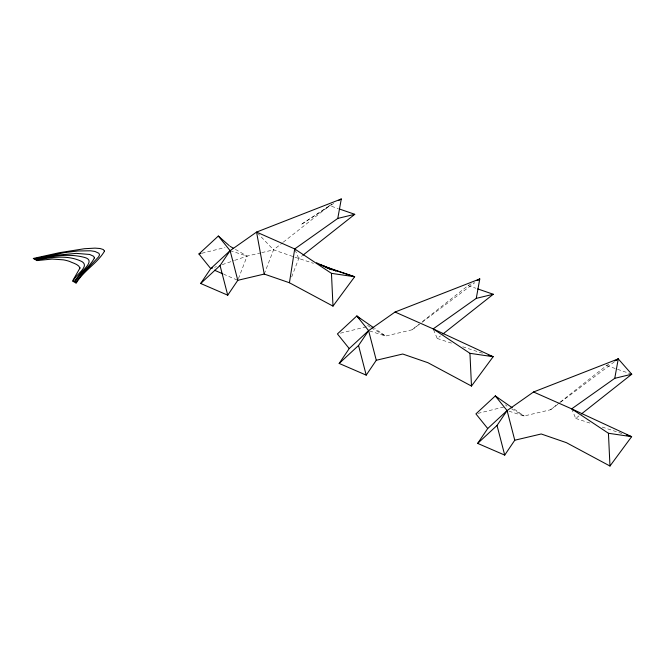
<?xml version="1.0" encoding="UTF-8"?>
<svg xmlns="http://www.w3.org/2000/svg" width="665" height="665" viewBox="0 0 665 665"><rect width="100%" height="100%" fill="white"/><g stroke="black" fill="none" stroke-linecap="round" stroke-linejoin="round"><path stroke-width="0.5" stroke-dasharray="3.33 2.49" d="M260.83 252.85L247.114 256.083L237.796 280.314L223.797 274.263M264.238 274.063L273.556 249.841L282.492 242.792M291.669 276.939L298.751 258.527L302.001 255.967M283.307 242.151L329.582 205.618L333.19 203.573M369.549 330.921L385.6 336.041L412.051 329.798L419.357 324.03M422.599 321.461L468.069 285.576L473.48 282.509M433.555 329.774L437.238 338.485L440.488 335.925M508.983 411.178L524.087 415.999L550.537 409.756L559.465 402.699M560.279 402.059L606.563 365.526L609.265 363.996M571.676 408.859L575.724 418.443L578.974 415.874M412.051 329.798L421.136 322.974M421.959 322.35L474.827 282.65M550.537 409.756L559.622 402.932M560.445 402.308L614.967 361.369M333.739 203.39L300.913 224.679L329.582 205.618L338.302 208.627M214.571 267.297L216.482 266.632M222.226 264.653L233.714 260.705M234.67 260.372L247.114 256.083L235.41 249.392M201.944 253.232L225.003 247.538M340.438 333.19L366.498 326.748M477.919 413.389L504.984 406.706M261.81 252.617L273.556 249.841L293.905 256.856M230.115 250.663L247.114 256.083M294.878 257.197L313.464 263.323M437.238 338.485L452.932 343.606M462.74 346.798L483.339 353.514M575.724 418.443L591.418 423.555M602.207 427.071L621.825 433.472M468.069 285.576L475.824 288.244M606.563 365.526L630.777 373.88M370.305 327.288L366.939 324.886M371.203 327.803L385.6 336.041L374.594 328.377M511.493 408.784L524.087 415.999L513.081 408.327M505.433 404.844L506.988 406.207M257.272 232.816L273.556 249.841M295.069 249.816L298.751 258.527"/><path stroke-width="1" d="M316.49 262.775L331.478 269.724L319.89 264.396L336.074 270.963L323.298 266.017L354.653 276.756L332.99 306.116L289.433 282.758L294.703 248.943L337.778 218.419L354.778 214.305L339.275 208.96M337.778 218.419L341.295 198.976L256.565 232.077L230.115 250.663L210.739 268.61L200.68 283.481L227.729 295.185L237.796 280.314L264.238 274.063L289.433 282.758M488.243 355.11L493.147 356.714L469.947 353.315L433.189 328.901L476.265 298.369L479.781 278.934L395.052 312.035L368.601 330.621L349.225 348.568L339.167 363.439L366.216 375.135L376.282 360.264L402.724 354.021L427.919 362.708L471.485 386.066L493.147 356.714L433.189 328.901L395.052 312.035M626.729 435.068L631.634 436.664L608.442 433.272L571.676 408.859L614.751 378.327L618.267 358.884L533.538 391.984L507.096 410.579L487.719 428.526L477.653 443.397L504.71 455.093L514.768 440.222L541.219 433.979L566.405 442.666L609.971 466.024L631.634 436.664L571.676 408.859L533.538 391.984M200.68 283.481L220.057 265.535L230.115 250.663L218.32 236.033L198.943 253.98L210.739 268.61L212.659 267.953M339.167 363.439L358.543 345.492L368.601 330.621L356.806 315.983L337.429 333.93L349.225 348.568M477.653 443.397L497.029 425.45L507.096 410.579L495.292 395.941L475.916 413.888L487.719 428.526M302.808 255.327L354.778 214.305M442.923 333.996L493.264 294.262L477.761 288.918M581.41 413.954L631.75 374.22L618.267 358.884L614.668 360.929M478.135 280.173L479.781 278.934L477.079 280.464M616.621 360.131L618.267 358.884M338.593 200.506L341.295 198.976M198.943 253.98L200.946 253.481M476.265 298.369L493.264 294.262M614.751 378.327L631.75 374.22M264.238 274.063L256.565 232.077L294.703 248.943L331.461 273.357L354.653 276.756L326.216 267.488M214.471 270.223L222.866 273.855M230.015 246.299L233.615 248.361M512.233 407.736L495.292 395.941L498.409 398.676M373.747 327.787L356.806 315.983L359.923 318.726M218.32 236.033L229.234 245.618M507.096 410.579L514.768 440.222M497.029 425.45L504.71 455.093M368.601 330.621L376.282 360.264M358.543 345.492L366.216 375.135M230.115 250.663L237.796 280.314M220.057 265.535L227.729 295.185M608.442 433.272L609.971 466.024M469.947 353.315L471.485 386.066M331.461 273.357L332.99 306.116M104.53 251.112C97.497 263.257 83.441 270.763 76.159 283.24L75.419 282.816L81.172 275.401L98.653 256.798L99.526 254.845L98.885 253.282L94.962 251.461L90.64 250.788L77.797 250.979L64.297 252.667L33.982 258.893L33.25 258.469L59.243 252.717L84.397 248.727L95.012 248.128L100.016 248.502L103.258 249.525L104.53 251.112M94.388 257.92C89.775 267.239 79.85 273.182 74.68 282.384L73.948 281.96A248.752 143.615 0 0 1 79.975 274.055C83.15 269.649 95.743 260.323 84.546 257.43C68.445 253.049 51.429 256.407 35.461 259.741L34.721 259.317L55.611 255.294L76.276 253.382L89.675 254.454L93.674 256.308L94.388 257.92M80.016 267.962L72.477 281.112L73.208 281.536C73.848 275.543 90.29 267.064 82.152 261.711C67.971 254.496 51.147 257.338 36.193 260.165L36.932 260.589L52.161 259.051L63.325 259.84A28.437 16.417 0 0 1 69.542 261.412C72.992 263.19 78.42 264.105 80.016 267.962"/></g></svg>
